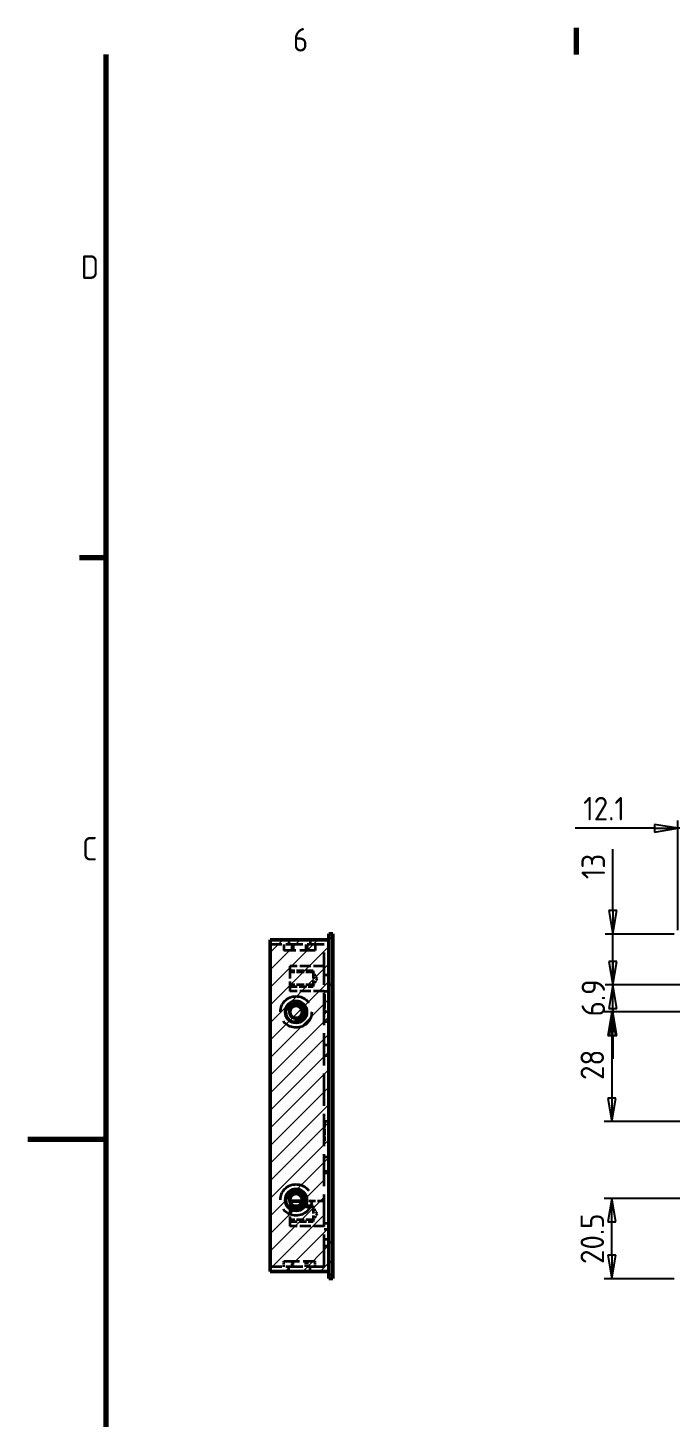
# Model space of a CAD drawing. Header units: millimetres. Extents: x 0 to 840, y 0 to 594.
# Drawn here: x 0 to 163.9, y 226 to 580.8 of the extents above; entities that cross this region are included whole.
import ezdxf

# ---------------------------------------------------------------- set-up
doc = ezdxf.new("R2010")
doc.units = ezdxf.units.MM
doc.header["$LTSCALE"] = 2
doc.linetypes.add('DASHED', pattern=[0.2067, 0.1654, -0.0413])
doc.layers.get('0').update_dxf_attribs({"lineweight": 25})
for name, color, linetype, lineweight in [('가려진 것(ISO)', 5, 'DASHED', 35), ('가시적인 것(ISO)', 7, 'Continuous', 50), ('가시적인 좁은 것(ISO)', 1, 'Continuous', 35), ('경계(ISO)', 7, 'Continuous', 70), ('스케치 형상(ISO)', 7, 'Continuous', 25), ('치수(ISO)', 7, 'Continuous', 25), ('해치(ISO)', 1, 'Continuous', 18)]:
    doc.layers.add(name, color=color, linetype=linetype, lineweight=lineweight)
doc.styles.add('ISO ProportionalPSTEK', font='isocp.shx')
doc.dimstyles.new('PSTEK', dxfattribs={"dimscale": 2, "dimtxt": 3, "dimasz": 3, "dimexe": 1, "dimexo": 1, "dimgap": 1, "dimtad": 1, "dimrnd": 1e-08, "dimdsep": 46, "dimtxsty": 'ISO ProportionalPSTEK', "dimblk": 'Filled-1', "dimcen": 0.09, "dimdle": 10, "dimclrd": 3, "dimclre": 3, "dimclrt": 1, "dimadec": 1, "dimazin": 2, "dimtfac": 1, "dimtmove": 0, "dimatfit": 3, "dimfxl": 0, "dimtolj": 1, "dimlwd": -1, "dimlwe": -1, "dimarcsym": 0})

# ---------------------------------------------------------------- blocks, each defined once
blk = doc.blocks.new('경계 Default Border')
at = {"layer": '경계(ISO)'}
for p, q in [((70, 287), (70, 290.4)), ((10, 222.75), (6.6, 222.75))]:
    blk.add_line(p, q, dxfattribs=at)
at = {"layer": '경계(ISO)', "flags": 128}
for points in [[(10, 10), (10, 287)], [(0, 148.5), (10, 148.5)]]:
    blk.add_lwpolyline(points, dxfattribs=at)
at = {"layer": '경계(ISO)', "color": 1, "char_height": 3, "attachment_point": 7, "style": 'ISO ProportionalPSTEK'}
for s, insert in [('6', (33.83, 287.37)), ('D', (6.77, 258.35)), ('C', (6.93, 184.1))]:
    blk.add_mtext(s, dxfattribs=dict(at, insert=insert))
blk = doc.blocks.new('Filled-1')
at = {"color": 0}
for p, q in [((0, 0), (-1, 0.167)), ((-1, 0.167), (-1, -0.167)), ((-1, 0), (0, 0)), ((-1, -0.167), (0, 0))]:
    blk.add_line(p, q, dxfattribs=at)
at = {"color": 0, "flags": 128}
blk.add_lwpolyline([(-1, -0.167), (0, 0)], dxfattribs=at)
at = {"color": 0}
blk.add_solid([(-1, -0.167), (0, 0), (-1, 0.167), (-1, -0.167)], dxfattribs=at)
blk = doc.blocks.new('*D19')
at = {"layer": 'Defpoints', "color": 0}
for p in [(196.43, 329.52), (149.06, 301.52), (196.43, 301.52)]:
    blk.add_point(p, dxfattribs=at)
at = {"layer": '치수(ISO)', "color": 3}
for p, q in [((194.43, 329.52), (147.06, 329.52)), ((149.06, 323.52), (149.06, 307.52)), ((194.43, 301.52), (147.06, 301.52))]:
    blk.add_line(p, q, dxfattribs=at)
at = {"layer": '치수(ISO)', "color": 3, "xscale": 6, "yscale": 6, "zscale": 6}
for p, rotation in [((149.06, 329.52), 90), ((149.06, 301.52), 270)]:
    blk.add_blockref('Filled-1', p, dxfattribs=dict(at, rotation=rotation))
at = {"layer": '치수(ISO)', "color": 1, "insert": (141.06, 312.15), "char_height": 6, "attachment_point": 1, "rotation": 90, "style": 'ISO ProportionalPSTEK'}
blk.add_mtext('\\A1;28', dxfattribs=at)
blk = doc.blocks.new('*D20')
at = {"layer": 'Defpoints', "color": 0}
for p in [(149.32, 336.42), (178.03, 336.42), (196.43, 329.52)]:
    blk.add_point(p, dxfattribs=at)
at = {"layer": '치수(ISO)', "color": 3}
for p, q in [((149.32, 342.42), (149.32, 348.42)), ((176.03, 336.42), (147.32, 336.42)), ((149.32, 329.52), (149.32, 336.42)), ((194.43, 329.52), (147.32, 329.52)), ((149.32, 323.52), (149.32, 317.52))]:
    blk.add_line(p, q, dxfattribs=at)
at = {"layer": '치수(ISO)', "color": 3, "xscale": 6, "yscale": 6, "zscale": 6}
for p, rotation in [((149.32, 336.42), 270), ((149.32, 329.52), 90)]:
    blk.add_blockref('Filled-1', p, dxfattribs=dict(at, rotation=rotation))
at = {"layer": '치수(ISO)', "color": 1, "insert": (141.32, 328.38), "char_height": 6, "attachment_point": 1, "rotation": 90, "style": 'ISO ProportionalPSTEK'}
blk.add_mtext('\\A1;6.9', dxfattribs=at)
blk = doc.blocks.new('*D21')
at = {"layer": 'Defpoints', "color": 0}
for p in [(149.32, 349.42), (166.93, 349.42), (178.03, 336.42)]:
    blk.add_point(p, dxfattribs=at)
at = {"layer": '치수(ISO)', "color": 3}
for p, q in [((149.32, 355.42), (149.32, 371.07)), ((164.93, 349.42), (147.32, 349.42)), ((149.32, 336.42), (149.32, 349.42)), ((176.03, 336.42), (147.32, 336.42)), ((149.32, 330.42), (149.32, 324.42))]:
    blk.add_line(p, q, dxfattribs=at)
at = {"layer": '치수(ISO)', "color": 3, "xscale": 6, "yscale": 6, "zscale": 6}
for p, rotation in [((149.32, 349.42), 270), ((149.32, 336.42), 90)]:
    blk.add_blockref('Filled-1', p, dxfattribs=dict(at, rotation=rotation))
at = {"layer": '치수(ISO)', "color": 1, "insert": (141.32, 363.42), "char_height": 6, "attachment_point": 1, "rotation": 90, "style": 'ISO ProportionalPSTEK'}
blk.add_mtext('\\A1;13', dxfattribs=at)
blk = doc.blocks.new('*D23')
at = {"layer": 'Defpoints', "color": 0}
for p in [(165.93, 376.42), (165.93, 348.42), (178.03, 336.42)]:
    blk.add_point(p, dxfattribs=at)
at = {"layer": '치수(ISO)', "color": 3}
for p, q in [((159.93, 376.42), (139.73, 376.42)), ((165.93, 350.42), (165.93, 378.42)), ((178.03, 376.42), (165.93, 376.42)), ((178.03, 338.42), (178.03, 378.42)), ((184.03, 376.42), (190.03, 376.42))]:
    blk.add_line(p, q, dxfattribs=at)
at = {"layer": '치수(ISO)', "color": 3, "xscale": 6, "yscale": 6, "zscale": 6}
blk.add_blockref('Filled-1', (165.93, 376.42), dxfattribs=at)
at = {"layer": '치수(ISO)', "color": 3, "xscale": 6, "yscale": 6, "zscale": 6, "rotation": 180}
blk.add_blockref('Filled-1', (178.03, 376.42), dxfattribs=at)
at = {"layer": '치수(ISO)', "color": 1, "insert": (141.73, 384.42), "char_height": 6, "attachment_point": 1, "style": 'ISO ProportionalPSTEK'}
blk.add_mtext('\\A1;12.1', dxfattribs=at)
blk = doc.blocks.new('*D33')
at = {"layer": 'Defpoints', "color": 0}
for p in [(149.06, 281.92), (192.44, 281.92), (166.93, 261.42)]:
    blk.add_point(p, dxfattribs=at)
at = {"layer": '치수(ISO)', "color": 3}
for p, q in [((190.44, 281.92), (147.06, 281.92)), ((149.06, 267.42), (149.06, 275.92)), ((164.93, 261.42), (147.06, 261.42))]:
    blk.add_line(p, q, dxfattribs=at)
at = {"layer": '치수(ISO)', "color": 3, "xscale": 6, "yscale": 6, "zscale": 6}
for p, rotation in [((149.06, 281.92), 90), ((149.06, 261.42), 270)]:
    blk.add_blockref('Filled-1', p, dxfattribs=dict(at, rotation=rotation))
at = {"layer": '치수(ISO)', "color": 1, "insert": (141.06, 265.17), "char_height": 6, "attachment_point": 1, "rotation": 90, "style": 'ISO ProportionalPSTEK'}
blk.add_mtext('\\A1;20.5', dxfattribs=at)

msp = doc.modelspace()

# ---------------------------------------------------------------- hatches: boundary and pattern name
at = {"layer": '해치(ISO)'}
h = msp.add_hatch(dxfattribs=at)
h.set_pattern_fill('ANSI31', color=256, scale=25.4, style=0)
h.set_pattern_definition([(45, (0, 0), (-2.245064, 2.245064), [])])
h.paths.add_polyline_path([(61.8571, 263.2225), (76.8571, 263.2225), (76.8571, 275.4975), (75.6571, 275.4975), (75.6571, 288.3475), (76.8571, 288.3475), (76.8571, 347.9225), (61.8571, 347.9225)])

# ---------------------------------------------------------------- linework, layer by layer
at = {"layer": '가려진 것(ISO)', "ltscale": 1.142718}
for p, q in [((66.6321, 347.9225), (66.6321, 346.7225)), ((72.0821, 347.9225), (72.0821, 346.7225)), ((76.8571, 329.5225), (75.6571, 329.5225)), ((76.8571, 327.0225), (75.6571, 327.0225)), ((76.8571, 321.0225), (75.6571, 321.0225)), ((76.8571, 318.2725), (75.6571, 318.2725)), ((76.8571, 301.5225), (75.6571, 301.5225)), ((76.8571, 292.4225), (75.6571, 292.4225)), ((76.8571, 288.7725), (75.6571, 288.7725)), ((76.8571, 288.3475), (75.6571, 288.3475)), ((76.8571, 275.4975), (75.6571, 275.4975)), ((76.8571, 271.4225), (75.6571, 271.4225)), ((66.6321, 263.2225), (66.6321, 264.4225)), ((72.0821, 263.2225), (72.0821, 264.4225))]:
    msp.add_line(p, q, dxfattribs=at)
at = {"layer": '가려진 것(ISO)', "ltscale": 13.142306}
for p, q in [((75.6571, 346.7225), (61.8571, 346.7225)), ((75.6571, 264.4225), (61.8571, 264.4225))]:
    msp.add_line(p, q, dxfattribs=at)
at = {"layer": '가려진 것(ISO)', "ltscale": 1.428422}
for p, q in [((65.3571, 346.7225), (65.3571, 345.2225)), ((67.3571, 346.7225), (67.3571, 345.2225)), ((67.7361, 346.7225), (67.7361, 345.2225)), ((70.9781, 346.7225), (70.9781, 345.2225)), ((71.3571, 345.2225), (71.3571, 346.7225)), ((73.3571, 346.7225), (73.3571, 345.2225)), ((65.3571, 264.4225), (65.3571, 265.9225)), ((67.3571, 265.9225), (67.3571, 264.4225)), ((67.7361, 264.4225), (67.7361, 265.9225)), ((70.9781, 264.4225), (70.9781, 265.9225)), ((71.3571, 264.4225), (71.3571, 265.9225)), ((73.3571, 264.4225), (73.3571, 265.9225))]:
    msp.add_line(p, q, dxfattribs=at)
at = {"layer": '가려진 것(ISO)', "ltscale": 11.967462}
for p, q in [((73.3571, 345.2225), (65.3571, 345.2225)), ((65.3571, 265.9225), (73.3571, 265.9225))]:
    msp.add_line(p, q, dxfattribs=at)
at = {"layer": '가려진 것(ISO)', "ltscale": 24.885099}
msp.add_line((75.6571, 264.4225), (75.6571, 346.7225), dxfattribs=at)
at = {"layer": '가려진 것(ISO)', "ltscale": 9.648746}
for p, q in [((66.8571, 341.2475), (66.8571, 334.7975)), ((66.8571, 281.2475), (66.8571, 274.7975))]:
    msp.add_line(p, q, dxfattribs=at)
at = {"layer": '가려진 것(ISO)', "ltscale": 8.380565}
for p, q in [((75.6571, 341.2475), (66.8571, 341.2475)), ((75.6571, 334.7975), (66.8571, 334.7975)), ((75.6571, 274.7975), (66.8571, 274.7975))]:
    msp.add_line(p, q, dxfattribs=at)
at = {"layer": '가려진 것(ISO)', "ltscale": 5.71399}
for p, q in [((72.8571, 340.0225), (66.8571, 340.0225)), ((72.8571, 339.6435), (66.8571, 339.6435)), ((72.8571, 336.4015), (66.8571, 336.4015)), ((66.8571, 336.0225), (72.8571, 336.0225)), ((72.8571, 280.0225), (66.8571, 280.0225)), ((72.8571, 279.6435), (66.8571, 279.6435)), ((72.8571, 276.4015), (66.8571, 276.4015)), ((66.8571, 276.0225), (72.8571, 276.0225))]:
    msp.add_line(p, q, dxfattribs=at)
at = {"layer": '가려진 것(ISO)', "ltscale": 5.983681}
for p, q in [((72.8571, 340.0225), (72.8571, 336.0225)), ((72.8571, 280.0225), (72.8571, 276.0225))]:
    msp.add_line(p, q, dxfattribs=at)
at = {"layer": '가려진 것(ISO)', "ltscale": 1.800898}
for p, q in [((73.8311, 338.0225), (72.8571, 339.6435)), ((73.8311, 338.0225), (72.8571, 336.4015)), ((73.8311, 278.0225), (72.8571, 279.6435)), ((73.8311, 278.0225), (72.8571, 276.4015))]:
    msp.add_line(p, q, dxfattribs=at)
at = {"layer": '가려진 것(ISO)', "ltscale": 2.095066}
for p, q in [((75.6571, 339.0225), (77.8571, 339.0225)), ((75.6571, 334.8225), (77.8571, 334.8225)), ((75.6571, 274.0225), (77.8571, 274.0225)), ((75.6571, 269.8225), (77.8571, 269.8225))]:
    msp.add_line(p, q, dxfattribs=at)
at = {"layer": '가려진 것(ISO)', "ltscale": 0.095135}
for p, q in [((75.6571, 334.0225), (75.7571, 334.0225)), ((75.6571, 333.8225), (75.7571, 333.8225)), ((75.6571, 329.0225), (75.7571, 329.0225)), ((75.6571, 301.6225), (75.7571, 301.6225)), ((75.6571, 296.8225), (75.7571, 296.8225)), ((75.6571, 296.6225), (75.7571, 296.6225))]:
    msp.add_line(p, q, dxfattribs=at)
at = {"layer": '가려진 것(ISO)', "ltscale": 0.19037}
msp.add_line((75.7571, 334.0225), (75.7571, 333.8225), dxfattribs=at)
at = {"layer": '가려진 것(ISO)', "ltscale": 4.571172}
msp.add_line((75.7571, 333.8225), (75.7571, 329.0225), dxfattribs=at)
at = {"layer": '가려진 것(ISO)', "ltscale": 0.952248}
for p, q in [((77.8571, 336.4225), (76.8571, 336.4225)), ((77.8571, 270.6225), (76.8571, 270.6225)), ((77.8571, 265.6725), (76.8571, 265.6725))]:
    msp.add_line(p, q, dxfattribs=at)
at = {"layer": '가려진 것(ISO)', "ltscale": 4.761642}
msp.add_line((75.7571, 301.6225), (75.7571, 296.6225), dxfattribs=at)
at = {"layer": '가려진 것(ISO)', "ltscale": 0.002278}
msp.add_line((66.8596, 281.2475), (66.8571, 281.2475), dxfattribs=at)
at = {"layer": '가려진 것(ISO)', "ltscale": 5.335428}
msp.add_line((75.6571, 281.2475), (70.0546, 281.2475), dxfattribs=at)
at = {"layer": '가려진 것(ISO)', "ltscale": 30.397606}
for centre in [(68.4571, 329.5225), (68.4571, 281.5225)]:
    msp.add_circle(centre, 4, dxfattribs=at)
at = {"layer": '가시적인 것(ISO)'}
for p, q in [((76.8571, 347.9225), (61.8571, 347.9225)), ((61.8571, 263.2225), (61.8571, 347.9225)), ((77.8571, 349.4225), (76.8571, 349.4225)), ((76.8571, 348.4225), (76.8571, 349.4225)), ((76.8571, 262.4225), (76.8571, 348.4225)), ((77.8571, 349.4225), (77.8571, 348.4225)), ((77.8571, 348.4225), (77.8571, 262.4225)), ((70.0546, 281.2475), (66.8596, 281.2475)), ((76.8571, 263.2225), (61.8571, 263.2225)), ((76.8571, 261.4225), (76.8571, 262.4225)), ((76.8571, 261.4225), (77.8571, 261.4225)), ((77.8571, 262.4225), (77.8571, 261.4225))]:
    msp.add_line(p, q, dxfattribs=at)
for centre, radius in [((68.4571, 329.5225), 2.7), ((68.4571, 329.5225), 1.621), ((68.4571, 281.5225), 2.7), ((68.4571, 281.5225), 1.621)]:
    msp.add_circle(centre, radius, dxfattribs=at)
at = {"layer": '가시적인 좁은 것(ISO)'}
for p, q in [((76.8571, 348.4225), (77.8571, 348.4225)), ((77.8571, 262.4225), (76.8571, 262.4225))]:
    msp.add_line(p, q, dxfattribs=at)
for centre in [(68.4571, 329.5225), (68.4571, 281.5225)]:
    msp.add_arc(centre, 2, 260, 170, dxfattribs=at)
at = {"layer": '스케치 형상(ISO)'}
for p, q in [((61.8571, 347.9225), (61.8571, 263.2225)), ((76.8571, 347.9225), (61.8571, 347.9225)), ((76.8571, 263.2225), (76.8571, 347.9225)), ((61.8571, 263.2225), (76.8571, 263.2225))]:
    msp.add_line(p, q, dxfattribs=at)

# ---------------------------------------------------------------- block references
at = {"xscale": 2, "yscale": 2, "zscale": 2}
msp.add_blockref('경계 Default Border', (0, 0), dxfattribs=at)

# ---------------------------------------------------------------- dimensions: what is measured, and where the dimension line sits
at = {"layer": '치수(ISO)', "color": 3}
dim = msp.add_linear_dim(base=(165.934, 376.4225), p1=(178.034, 336.4225), p2=(165.934, 348.4225), dimstyle='PSTEK', override={"dimdec": 2, "dimtp": 0, "dimtm": 0, "dimtdec": 2, "dimtofl": 1, "dimatfit": 1}, dxfattribs=at)
dim.commit()
dim.dimension.update_dxf_attribs({"geometry": '*D23', "text_midpoint": (146.834, 376.4225), "dimtype": 160})
for base, p1, p2, override, picture, middle in [((149.3212, 349.4225), (178.034, 336.4225), (166.934, 349.4225), {"dimdec": 2, "dimtp": 0, "dimtm": 0, "dimtdec": 2, "dimtofl": 1, "dimatfit": 1}, '*D21', (149.3212, 366.2468)), ((149.3212, 336.4225), (196.434, 329.5225), (178.034, 336.4225), {"dimdec": 2, "dimtp": 0, "dimtm": 0, "dimtdec": 2, "dimtofl": 1, "dimatfit": 1}, '*D20', (149.3212, 332.9725)), ((149.0615, 301.5225), (196.434, 329.5225), (196.434, 301.5225), {"dimdec": 2, "dimtp": 0, "dimtm": 0, "dimtdec": 2, "dimtofl": 0, "dimatfit": 1}, '*D19', (149.0615, 315.5225)), ((149.0615, 281.9225), (166.934, 261.4225), (192.439, 281.9225), {"dimdec": 2, "dimtp": 0, "dimtm": 0, "dimtdec": 2, "dimtofl": 0, "dimatfit": 1}, '*D33', (149.0615, 271.6725))]:
    dim = msp.add_linear_dim(base=base, p1=p1, p2=p2, angle=270, dimstyle='PSTEK', override=override, dxfattribs=at)
    dim.commit()
    dim.dimension.update_dxf_attribs({"geometry": picture, "text_midpoint": middle, "dimtype": 160})

doc.saveas('drawing.dxf')
